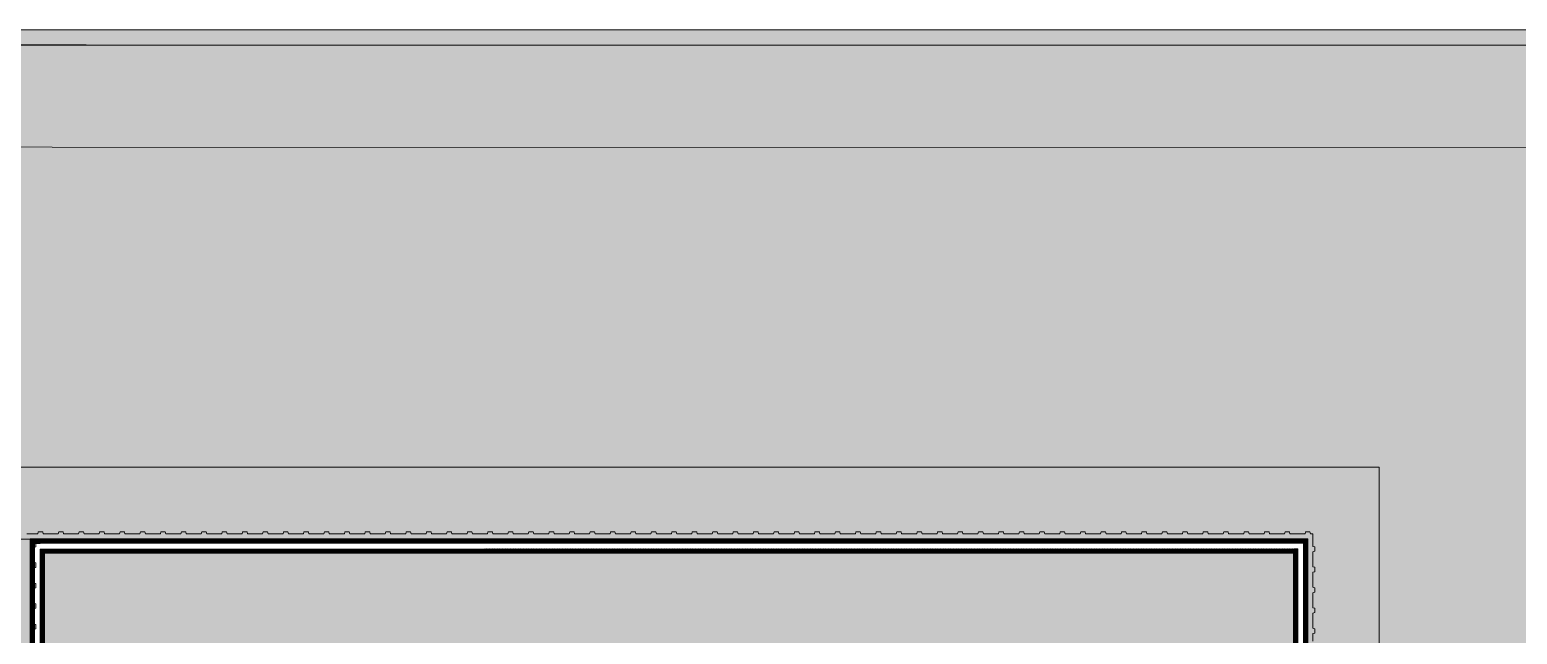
# Model space of a CAD drawing. Header units: millimetres. Extents: x 141848 to 1648660, y -465012 to -151356.
# Drawn here: x 219216 to 248326, y -175261 to -163438 of the extents above; entities that cross this region are included whole.
import ezdxf

# ---------------------------------------------------------------- set-up
doc = ezdxf.new("R2010")
doc.units = ezdxf.units.MM
doc.header["$MEASUREMENT"] = 0
doc.linetypes.add('Wipeout_Contour', pattern=[1000, 0, -1000])
for name, color, linetype in [('Divers - Dessin général', 7, 'Continuous'), ('Sols_ Dalles', 7, 'Continuous'), ('TopoAlt', 7, 'Continuous')]:
    doc.layers.add(name, color=color, linetype=linetype)
pattern_1 = [(45, (0, 175), (-55.684659, 55.684659), [0, -52.5, 0, -78.75]), (110, (175, 175), (74.000794, 26.934086), [0, -38.5, 0, -66.5])]
pattern_2 = [(45, (0, 0), (-7.0710678, 7.0710678), [])]

# ---------------------------------------------------------------- blocks, each defined once
blk = doc.blocks.new('Dalle_17_2', base_point=(162881, -188411))
at = {"layer": 'Sols_ Dalles', "linetype": 'Continuous', "lineweight": 0, "true_color": 0x3f3f3f}
blk.add_hatch(color=250, dxfattribs=at).paths.add_polyline_path([(162881, -188411), (191996, -188411), (219226, -188411), (219226, -173400), (162881, -173400)])
at = {"layer": 'Sols_ Dalles', "color": 250, "linetype": 'Continuous', "lineweight": 5, "true_color": 0x1f1f1f, "flags": 128}
blk.add_lwpolyline([(162881, -188411), (191996, -188411), (219226, -188411), (219226, -173400), (162881, -173400)], close=True, dxfattribs=at)
blk = doc.blocks.new('Dalle_22_2', base_point=(219226, -173396))
at = {"layer": 'Sols_ Dalles', "linetype": 'Continuous', "lineweight": 0, "true_color": 0x3f3f3f}
blk.add_hatch(color=250, dxfattribs=at).paths.add_polyline_path([(219226, -173396), (219226, -253396), (244226, -253396), (244226, -173396)])
at = {"layer": 'Sols_ Dalles', "color": 250, "linetype": 'Continuous', "lineweight": 5, "true_color": 0x1f1f1f, "flags": 128}
blk.add_lwpolyline([(219226, -173396), (219226, -253396), (244226, -253396), (244226, -173396)], close=True, dxfattribs=at)
blk = doc.blocks.new('Mur_93_2', base_point=(244226, -173396))
at = {"color": 254, "linetype": 'Wipeout_Contour', "lineweight": 0, "ltscale": 898545.14095}
blk.add_wipeout([(244211, -173411), (244226, -173396), (244211, -173396)], dxfattribs=at)
at = {"linetype": 'Continuous', "lineweight": 5, "true_color": 0x5f5f5f}
h = blk.add_hatch(dxfattribs=at)
h.set_pattern_fill('Enduit_0002', color=251, style=0, pattern_type=2)
h.set_pattern_definition(pattern_1)
h.paths.add_polyline_path([(244211, -173411), (244226, -173396), (244211, -173396)])
at = {"color": 254, "linetype": 'Wipeout_Contour', "lineweight": 0, "ltscale": 898476.679009}
blk.add_wipeout([(244141, -173481), (244211, -173411), (244141, -173411)], dxfattribs=at)
at = {"linetype": 'Continuous', "lineweight": 5, "true_color": 0x5f5f5f}
h = blk.add_hatch(dxfattribs=at)
h.set_pattern_fill('Briques_terre_cuite__int_94', color=251, style=0, pattern_type=2)
h.set_pattern_definition(pattern_2)
h.paths.add_polyline_path([(244141, -173481), (244211, -173411), (244141, -173411)])
at = {"color": 254, "linetype": 'Wipeout_Contour', "lineweight": 0, "ltscale": 898385.124704}
blk.add_wipeout([(244031, -173591), (244141, -173481), (244031, -173481)], dxfattribs=at)
at = {"color": 254, "linetype": 'Wipeout_Contour', "lineweight": 0, "ltscale": 1295381.80970623}
blk.add_wipeout([(244211, -248150), (244226, -248150), (244226, -173411), (244211, -173411)], dxfattribs=at)
at = {"color": 254, "linetype": 'Wipeout_Contour', "lineweight": 0, "ltscale": 898357.892746}
blk.add_wipeout([(243946, -173676), (243961, -173661), (243946, -173661)], dxfattribs=at)
at = {"linetype": 'Continuous', "lineweight": 5, "true_color": 0x5f5f5f}
h = blk.add_hatch(dxfattribs=at)
h.set_pattern_fill('Enduit_0002', color=251, style=0, pattern_type=2)
h.set_pattern_definition(pattern_1)
h.paths.add_polyline_path([(244211, -248150), (244226, -248150), (244226, -173411), (244211, -173411)])
h = blk.add_hatch(dxfattribs=at)
h.set_pattern_fill('Enduit_0002', color=251, style=0, pattern_type=2)
h.set_pattern_definition(pattern_1)
h.paths.add_polyline_path([(243946, -173676), (243961, -173661), (243946, -173661)])
at = {"color": 254, "linetype": 'Wipeout_Contour', "lineweight": 0, "ltscale": 898565.765969}
blk.add_wipeout([(244211, -173411), (244226, -173411), (244226, -173396)], dxfattribs=at)
at = {"color": 254, "linetype": 'Wipeout_Contour', "lineweight": 0, "ltscale": 898349.486126}
blk.add_wipeout([(243961, -173661), (244031, -173591), (243961, -173591)], dxfattribs=at)
at = {"linetype": 'Continuous', "lineweight": 5, "true_color": 0x5f5f5f}
h = blk.add_hatch(dxfattribs=at)
h.set_pattern_fill('Enduit_0002', color=251, style=0, pattern_type=2)
h.set_pattern_definition(pattern_1)
h.paths.add_polyline_path([(244211, -173411), (244226, -173411), (244226, -173396)])
h = blk.add_hatch(dxfattribs=at)
h.set_pattern_fill('Briques_terre_cuite__int_94', color=251, style=0, pattern_type=2)
h.set_pattern_definition(pattern_2)
h.paths.add_polyline_path([(243961, -173661), (244031, -173591), (243961, -173591)])
at = {"color": 254, "linetype": 'Wipeout_Contour', "lineweight": 0, "ltscale": 1295333.972776726}
blk.add_wipeout([(244141, -248150), (244211, -248150), (244211, -173481), (244141, -173481)], dxfattribs=at)
at = {"linetype": 'Continuous', "lineweight": 5, "true_color": 0x5f5f5f}
h = blk.add_hatch(dxfattribs=at)
h.set_pattern_fill('Briques_terre_cuite__int_94', color=251, style=0, pattern_type=2)
h.set_pattern_definition(pattern_2)
h.paths.add_polyline_path([(244141, -248150), (244211, -248150), (244211, -173481), (244141, -173481)])
at = {"color": 254, "linetype": 'Wipeout_Contour', "lineweight": 0, "ltscale": 898574.002346}
blk.add_wipeout([(244141, -173481), (244211, -173481), (244211, -173411)], dxfattribs=at)
at = {"linetype": 'Continuous', "lineweight": 5, "true_color": 0x5f5f5f}
h = blk.add_hatch(dxfattribs=at)
h.set_pattern_fill('Briques_terre_cuite__int_94', color=251, style=0, pattern_type=2)
h.set_pattern_definition(pattern_2)
h.paths.add_polyline_path([(244141, -173481), (244211, -173481), (244211, -173411)])
at = {"color": 254, "linetype": 'Wipeout_Contour', "lineweight": 0, "ltscale": 1295188.510857769}
blk.add_wipeout([(244031, -173591), (244031, -248150), (244141, -248150), (244141, -173591)], dxfattribs=at)
at = {"color": 254, "linetype": 'Wipeout_Contour', "lineweight": 0, "ltscale": 898538.250823}
blk.add_wipeout([(244031, -173591), (244141, -173591), (244141, -173481)], dxfattribs=at)
at = {"color": 7, "linetype": 'Continuous', "lineweight": 5}
for p, q in [((244211, -173411), (244141, -173411)), ((244211, -173481), (244211, -173411)), ((244211, -248150), (244211, -173481))]:
    blk.add_line(p, q, dxfattribs=at)
at = {"color": 7, "linetype": 'Continuous', "lineweight": 5, "flags": 128}
for points in [[(244226, -173396), (244211, -173396)], [(244226, -248150), (244226, -173396)]]:
    blk.add_lwpolyline(points, dxfattribs=at)
at = {"color": 254, "linetype": 'Wipeout_Contour', "lineweight": 0, "ltscale": 1294679.805921068}
blk.add_wipeout([(243946, -173676), (243946, -248006), (243961, -248006), (243961, -173676)], dxfattribs=at)
at = {"linetype": 'Continuous', "lineweight": 5, "true_color": 0x5f5f5f}
h = blk.add_hatch(dxfattribs=at)
h.set_pattern_fill('Enduit_0002', color=251, style=0, pattern_type=2)
h.set_pattern_definition(pattern_1)
h.paths.add_polyline_path([(243946, -173676), (243946, -248006), (243961, -248006), (243961, -173676)])
at = {"color": 254, "linetype": 'Wipeout_Contour', "lineweight": 0, "ltscale": 898378.575228}
blk.add_wipeout([(243946, -173676), (243961, -173676), (243961, -173661)], dxfattribs=at)
at = {"linetype": 'Continuous', "lineweight": 5, "true_color": 0x5f5f5f}
h = blk.add_hatch(dxfattribs=at)
h.set_pattern_fill('Enduit_0002', color=251, style=0, pattern_type=2)
h.set_pattern_definition(pattern_1)
h.paths.add_polyline_path([(243946, -173676), (243961, -173676), (243961, -173661)])
at = {"color": 254, "linetype": 'Wipeout_Contour', "lineweight": 0, "ltscale": 1294996.805064932}
blk.add_wipeout([(243961, -248150), (244031, -248150), (244031, -173661), (243961, -173661)], dxfattribs=at)
at = {"linetype": 'Continuous', "lineweight": 5, "true_color": 0x5f5f5f}
h = blk.add_hatch(dxfattribs=at)
h.set_pattern_fill('Briques_terre_cuite__int_94', color=251, style=0, pattern_type=2)
h.set_pattern_definition(pattern_2)
h.paths.add_polyline_path([(243961, -248150), (244031, -248150), (244031, -173661), (243961, -173661)])
at = {"color": 254, "linetype": 'Wipeout_Contour', "lineweight": 0, "ltscale": 898446.859335}
blk.add_wipeout([(243961, -173661), (244031, -173661), (244031, -173591)], dxfattribs=at)
at = {"linetype": 'Continuous', "lineweight": 5, "true_color": 0x5f5f5f}
h = blk.add_hatch(dxfattribs=at)
h.set_pattern_fill('Briques_terre_cuite__int_94', color=251, style=0, pattern_type=2)
h.set_pattern_definition(pattern_2)
h.paths.add_polyline_path([(243961, -173661), (244031, -173661), (244031, -173591)])
at = {"color": 7, "linetype": 'Continuous', "lineweight": 5}
for p, q in [((244141, -173481), (244031, -173481)), ((244141, -173591), (244141, -173481)), ((243961, -173661), (243946, -173661)), ((244031, -173591), (243961, -173591)), ((243961, -173661), (243961, -248006)), ((244031, -173661), (244031, -173591)), ((244031, -248150), (244031, -173661)), ((244141, -248150), (244141, -173591))]:
    blk.add_line(p, q, dxfattribs=at)
at = {"color": 7, "linetype": 'Continuous', "lineweight": 5, "flags": 128}
blk.add_lwpolyline([(243946, -173676), (243946, -248006)], dxfattribs=at)
blk = doc.blocks.new('Mur_95_2', base_point=(219226, -253396))
at = {"color": 254, "linetype": 'Wipeout_Contour', "lineweight": 0, "ltscale": 838570.826694}
blk.add_wipeout([(219241, -173400), (219226, -173400), (219241, -173415)], dxfattribs=at)
at = {"linetype": 'Continuous', "lineweight": 5, "true_color": 0x5f5f5f}
h = blk.add_hatch(dxfattribs=at)
h.set_pattern_fill('Enduit_0002', color=251, style=0, pattern_type=2)
h.set_pattern_definition(pattern_1)
h.paths.add_polyline_path([(219241, -173400), (219226, -173400), (219241, -173415)])
at = {"color": 254, "linetype": 'Wipeout_Contour', "lineweight": 0, "ltscale": 838754.417281}
blk.add_wipeout([(219311, -173415), (219241, -173415), (219311, -173485)], dxfattribs=at)
at = {"linetype": 'Continuous', "lineweight": 5, "true_color": 0x5f5f5f}
h = blk.add_hatch(dxfattribs=at)
h.set_pattern_fill('Briques_terre_cuite__int_94', color=251, style=0, pattern_type=2)
h.set_pattern_definition(pattern_2)
h.paths.add_polyline_path([(219311, -173415), (219241, -173415), (219311, -173485)])
at = {"color": 254, "linetype": 'Wipeout_Contour', "lineweight": 0, "ltscale": 839136.930355}
blk.add_wipeout([(219421, -173485), (219311, -173485), (219421, -173595)], dxfattribs=at)
at = {"linetype": 'Continuous', "lineweight": 5, "true_color": 0x5f5f5f}
h = blk.add_hatch(dxfattribs=at)
h.set_pattern_fill('Enduit_0002', color=251, style=0, pattern_type=2)
h.set_pattern_definition(pattern_1)
h.paths.add_polyline_path([(219226, -173400), (219226, -173400), (219226, -173400)])
at = {"color": 254, "linetype": 'Wipeout_Contour', "lineweight": 0, "ltscale": 839687.46408}
blk.add_wipeout([(219506, -173665), (219491, -173665), (219506, -173680)], dxfattribs=at)
at = {"linetype": 'Continuous', "lineweight": 5, "true_color": 0x5f5f5f}
h = blk.add_hatch(dxfattribs=at)
h.set_pattern_fill('Enduit_0002', color=251, style=0, pattern_type=2)
h.set_pattern_definition(pattern_1)
h.paths.add_polyline_path([(219506, -173665), (219491, -173665), (219506, -173680)])
at = {"color": 254, "linetype": 'Wipeout_Contour', "lineweight": 0, "ltscale": 1397616.800768297}
blk.add_wipeout([(219241, -173415), (219241, -173415), (219226, -173400), (219226, -173400), (219226, -173415)], dxfattribs=at)
at = {"linetype": 'Continuous', "lineweight": 5, "true_color": 0x5f5f5f}
h = blk.add_hatch(dxfattribs=at)
h.set_pattern_fill('Enduit_0002', color=251, style=0, pattern_type=2)
h.set_pattern_definition(pattern_1)
h.paths.add_polyline_path([(219241, -173415), (219241, -173415), (219226, -173400), (219226, -173400), (219226, -173415)])
at = {"color": 254, "linetype": 'Wipeout_Contour', "lineweight": 0, "ltscale": 839512.883886}
blk.add_wipeout([(219491, -173595), (219421, -173595), (219491, -173665)], dxfattribs=at)
at = {"linetype": 'Continuous', "lineweight": 5, "true_color": 0x5f5f5f}
h = blk.add_hatch(dxfattribs=at)
h.set_pattern_fill('Briques_terre_cuite__int_94', color=251, style=0, pattern_type=2)
h.set_pattern_definition(pattern_2)
h.paths.add_polyline_path([(219491, -173595), (219421, -173595), (219491, -173665)])
at = {"color": 254, "linetype": 'Wipeout_Contour', "lineweight": 0, "ltscale": 1229175.279748414}
blk.add_wipeout([(219241, -253381), (219241, -173415), (219226, -173415), (219226, -253381)], dxfattribs=at)
at = {"linetype": 'Continuous', "lineweight": 5, "true_color": 0x5f5f5f}
h = blk.add_hatch(dxfattribs=at)
h.set_pattern_fill('Enduit_0002', color=251, style=0, pattern_type=2)
h.set_pattern_definition(pattern_1)
h.paths.add_polyline_path([(219241, -253381), (219241, -173415), (219226, -173415), (219226, -253381)])
at = {"color": 254, "linetype": 'Wipeout_Contour', "lineweight": 0, "ltscale": 1397910.753893975}
blk.add_wipeout([(219311, -173485), (219311, -173485), (219241, -173415), (219241, -173415), (219241, -173485)], dxfattribs=at)
at = {"linetype": 'Continuous', "lineweight": 5, "true_color": 0x5f5f5f}
h = blk.add_hatch(dxfattribs=at)
h.set_pattern_fill('Briques_terre_cuite__int_94', color=251, style=0, pattern_type=2)
h.set_pattern_definition(pattern_2)
h.paths.add_polyline_path([(219311, -173485), (219311, -173485), (219241, -173415), (219241, -173415), (219241, -173485)])
at = {"color": 254, "linetype": 'Wipeout_Contour', "lineweight": 0, "ltscale": 1229278.542557207}
blk.add_wipeout([(219311, -253311), (219311, -173485), (219241, -173485), (219241, -253311)], dxfattribs=at)
at = {"linetype": 'Continuous', "lineweight": 5, "true_color": 0x5f5f5f}
h = blk.add_hatch(dxfattribs=at)
h.set_pattern_fill('Briques_terre_cuite__int_94', color=251, style=0, pattern_type=2)
h.set_pattern_definition(pattern_2)
h.paths.add_polyline_path([(219311, -253311), (219311, -173485), (219241, -173485), (219241, -253311)])
at = {"color": 254, "linetype": 'Wipeout_Contour', "lineweight": 0, "ltscale": 1398539.496014494}
blk.add_wipeout([(219421, -173595), (219421, -173595), (219311, -173485), (219311, -173485), (219311, -173595)], dxfattribs=at)
at = {"color": 7, "linetype": 'Continuous', "lineweight": 5}
for p in [(219311, -173415), (219241, -173415)]:
    blk.add_line(p, (219241, -173415), dxfattribs=at)
at = {"color": 7, "linetype": 'Continuous', "lineweight": 5, "flags": 128}
blk.add_lwpolyline([(219226, -173400), (219241, -173400)], dxfattribs=at)
at = {"color": 254, "linetype": 'Wipeout_Contour', "lineweight": 0, "ltscale": 1229507.699813745}
blk.add_wipeout([(219421, -253201), (219421, -173595), (219311, -173595), (219311, -253201)], dxfattribs=at)
at = {"linetype": 'Continuous', "lineweight": 5, "true_color": 0x5f5f5f}
h = blk.add_hatch(dxfattribs=at)
h.set_pattern_fill('Enduit_0002', color=251, style=0, pattern_type=2)
h.set_pattern_definition(pattern_1)
h.paths.add_polyline_path([(219491, -173665), (219491, -173680), (219506, -173680), (219491, -173665)])
at = {"color": 7, "linetype": 'Continuous', "lineweight": 5}
for p, q in [((219241, -173415), (219241, -173485)), ((219241, -173485), (219241, -253311))]:
    blk.add_line(p, q, dxfattribs=at)
at = {"color": 7, "linetype": 'Continuous', "lineweight": 5, "flags": 128}
blk.add_lwpolyline([(219226, -173400), (219226, -253396)], dxfattribs=at)
at = {"color": 254, "linetype": 'Wipeout_Contour', "lineweight": 0, "ltscale": 1229866.04819623}
blk.add_wipeout([(219506, -253116), (219506, -173680), (219491, -173680), (219491, -253116)], dxfattribs=at)
at = {"linetype": 'Continuous', "lineweight": 5, "true_color": 0x5f5f5f}
h = blk.add_hatch(dxfattribs=at)
h.set_pattern_fill('Enduit_0002', color=251, style=0, pattern_type=2)
h.set_pattern_definition(pattern_1)
h.paths.add_polyline_path([(219506, -253116), (219506, -173680), (219491, -173680), (219491, -253116)])
at = {"color": 254, "linetype": 'Wipeout_Contour', "lineweight": 0, "ltscale": 1119289.739349154}
blk.add_wipeout([(219491, -173665), (219421, -173595), (219421, -173595), (219421, -173665)], dxfattribs=at)
at = {"linetype": 'Continuous', "lineweight": 5, "true_color": 0x5f5f5f}
h = blk.add_hatch(dxfattribs=at)
h.set_pattern_fill('Briques_terre_cuite__int_94', color=251, style=0, pattern_type=2)
h.set_pattern_definition(pattern_2)
h.paths.add_polyline_path([(219491, -173665), (219421, -173595), (219421, -173595), (219421, -173665)])
at = {"color": 7, "linetype": 'Continuous', "lineweight": 5}
for p in [(219421, -173485), (219311, -173485)]:
    blk.add_line(p, (219311, -173485), dxfattribs=at)
at = {"color": 254, "linetype": 'Wipeout_Contour', "lineweight": 0, "ltscale": 1229747.775588619}
blk.add_wipeout([(219491, -253131), (219491, -173665), (219421, -173665), (219421, -253131)], dxfattribs=at)
at = {"linetype": 'Continuous', "lineweight": 5, "true_color": 0x5f5f5f}
h = blk.add_hatch(dxfattribs=at)
h.set_pattern_fill('Briques_terre_cuite__int_94', color=251, style=0, pattern_type=2)
h.set_pattern_definition(pattern_2)
h.paths.add_polyline_path([(219491, -253131), (219491, -173665), (219421, -173665), (219421, -253131)])
at = {"color": 7, "linetype": 'Continuous', "lineweight": 5}
for p, q in [((219311, -173485), (219311, -173595)), ((219311, -173595), (219311, -253201)), ((219491, -173595), (219421, -173595)), ((219421, -173595), (219421, -173595)), ((219421, -173595), (219421, -173665)), ((219421, -173665), (219421, -253131)), ((219506, -173665), (219491, -173665)), ((219491, -253131), (219491, -173665))]:
    blk.add_line(p, q, dxfattribs=at)
at = {"color": 7, "linetype": 'Continuous', "lineweight": 5, "flags": 128}
blk.add_lwpolyline([(219506, -253116), (219506, -173680)], dxfattribs=at)
blk = doc.blocks.new('Mur_105_2', base_point=(219226, -173400))
at = {"linetype": 'Continuous', "lineweight": 5, "true_color": 0x5f5f5f}
h = blk.add_hatch(dxfattribs=at)
h.set_pattern_fill('Enduit_0002', color=251, style=0, pattern_type=2)
h.set_pattern_definition(pattern_1)
h.paths.add_polyline_path([(219241, -173415), (219241, -173415), (219241, -173415)])
h = blk.add_hatch(dxfattribs=at)
h.set_pattern_fill('Briques_terre_cuite__int_94', color=251, style=0, pattern_type=2)
h.set_pattern_definition(pattern_2)
h.paths.add_polyline_path([(219311, -173485), (219311, -173485), (219311, -173485)])
at = {"color": 254, "linetype": 'Wipeout_Contour', "lineweight": 0, "ltscale": 1457599.883621201}
blk.add_wipeout([(219241, -173415), (244211, -173411), (244211, -173411), (244211, -173396), (219241, -173400)], dxfattribs=at)
at = {"linetype": 'Continuous', "lineweight": 5, "true_color": 0x5f5f5f}
h = blk.add_hatch(dxfattribs=at)
h.set_pattern_fill('Enduit_0002', color=251, style=0, pattern_type=2)
h.set_pattern_definition(pattern_1)
h.paths.add_polyline_path([(219241, -173415), (244211, -173411), (244211, -173411), (244211, -173396), (219241, -173400)])
at = {"color": 254, "linetype": 'Wipeout_Contour', "lineweight": 0, "ltscale": 1457681.074128593}
blk.add_wipeout([(219311, -173485), (244141, -173481), (244141, -173481), (244141, -173411), (219311, -173415)], dxfattribs=at)
at = {"linetype": 'Continuous', "lineweight": 5, "true_color": 0x5f5f5f}
h = blk.add_hatch(dxfattribs=at)
h.set_pattern_fill('Briques_terre_cuite__int_94', color=251, style=0, pattern_type=2)
h.set_pattern_definition(pattern_2)
h.paths.add_polyline_path([(219311, -173485), (244141, -173481), (244141, -173481), (244141, -173411), (219311, -173415)])
at = {"color": 7, "linetype": 'Continuous', "lineweight": 5}
blk.add_line((219241, -173415), (219241, -173415), dxfattribs=at)
at = {"color": 254, "linetype": 'Wipeout_Contour', "lineweight": 0, "ltscale": 1457864.349381205}
blk.add_wipeout([(219421, -173595), (244031, -173591), (244031, -173591), (244031, -173481), (219421, -173485)], dxfattribs=at)
at = {"color": 7, "linetype": 'Continuous', "lineweight": 5}
for p, q in [((219311, -173415), (219241, -173415)), ((244141, -173411), (219311, -173415)), ((219311, -173485), (219311, -173485)), ((244211, -173411), (244141, -173411))]:
    blk.add_line(p, q, dxfattribs=at)
at = {"color": 7, "linetype": 'Continuous', "lineweight": 5, "flags": 128}
blk.add_lwpolyline([(244211, -173396), (219241, -173400)], dxfattribs=at)
at = {"color": 254, "linetype": 'Wipeout_Contour', "lineweight": 0, "ltscale": 1158703.023242379}
blk.add_wipeout([(219506, -173680), (243946, -173676), (243946, -173661), (219506, -173665)], dxfattribs=at)
at = {"linetype": 'Continuous', "lineweight": 5, "true_color": 0x5f5f5f}
h = blk.add_hatch(dxfattribs=at)
h.set_pattern_fill('Enduit_0002', color=251, style=0, pattern_type=2)
h.set_pattern_definition(pattern_1)
h.paths.add_polyline_path([(219506, -173680), (243946, -173676), (243946, -173661), (219506, -173665)])
at = {"color": 254, "linetype": 'Wipeout_Contour', "lineweight": 0, "ltscale": 1158601.922620001}
blk.add_wipeout([(219491, -173665), (243961, -173661), (243961, -173591), (219491, -173595)], dxfattribs=at)
at = {"linetype": 'Continuous', "lineweight": 5, "true_color": 0x5f5f5f}
h = blk.add_hatch(dxfattribs=at)
h.set_pattern_fill('Briques_terre_cuite__int_94', color=251, style=0, pattern_type=2)
h.set_pattern_definition(pattern_2)
h.paths.add_polyline_path([(219491, -173665), (243961, -173661), (243961, -173591), (219491, -173595)])
at = {"color": 7, "linetype": 'Continuous', "lineweight": 5}
for p, q in [((219421, -173485), (219311, -173485)), ((244031, -173481), (219421, -173485)), ((244141, -173481), (244031, -173481)), ((219421, -173595), (219421, -173595)), ((219491, -173595), (219421, -173595)), ((243961, -173591), (219491, -173595)), ((219506, -173665), (219491, -173665)), ((219506, -173665), (243946, -173661)), ((243961, -173661), (243946, -173661)), ((244031, -173591), (243961, -173591))]:
    blk.add_line(p, q, dxfattribs=at)
at = {"color": 7, "linetype": 'Continuous', "lineweight": 5, "flags": 128}
blk.add_lwpolyline([(219506, -173680), (243946, -173676)], dxfattribs=at)
blk = doc.blocks.new('Tôle profilée 25_9')
at = {"color": 7, "linetype": 'Continuous', "lineweight": 5}
blk.add_line((0, 56464.861), (0, 56400), dxfattribs=at)
blk = doc.blocks.new('Tôle profilée 25_10')
at = {"color": 7, "linetype": 'Continuous', "lineweight": 5}
for p, q in [((0, 80100.001), (0, 80000)), ((0, 79852.775), (-38, 79843.25)), ((-38, 79843.25), (-38, 79756.75)), ((0, 80000), (0, 79852.775)), ((-38, 79756.75), (0, 79747.225)), ((0, 79747.225), (0, 79600)), ((0, 79600), (0, 79452.775)), ((0, 79452.775), (-38, 79443.25)), ((-38, 79443.25), (-38, 79356.75)), ((-38, 79356.75), (0, 79347.225)), ((0, 79347.225), (0, 79200)), ((0, 79200), (0, 79052.775)), ((0, 79052.775), (-38, 79043.25)), ((-38, 79043.25), (-38, 78956.75)), ((-38, 78956.75), (0, 78947.225)), ((0, 78947.225), (0, 78800)), ((0, 78652.775), (-38, 78643.25)), ((-38, 78643.25), (-38, 78556.75)), ((0, 78800), (0, 78652.775)), ((-38, 78556.75), (0, 78547.225)), ((0, 78547.225), (0, 78400)), ((0, 78400), (0, 78252.775)), ((0, 78252.775), (-38, 78243.25)), ((-38, 78243.25), (-38, 78156.75)), ((-38, 78156.75), (0, 78147.225)), ((0, 78147.225), (0, 78000))]:
    blk.add_line(p, q, dxfattribs=at)
blk = doc.blocks.new('Tôle profilée 25_16')
at = {"color": 7, "linetype": 'Continuous', "lineweight": 5}
for p, q in [((0, 25052.775), (-38, 25043.25)), ((-38, 25043.25), (-38, 24956.75)), ((0, 25100.492), (0, 25052.775)), ((-38, 24956.75), (0, 24947.225)), ((0, 24947.225), (0, 24800)), ((0, 24800), (0, 24652.775)), ((0, 24652.775), (-38, 24643.25)), ((-38, 24643.25), (-38, 24556.75)), ((-38, 24556.75), (0, 24547.225)), ((0, 24547.225), (0, 24400)), ((0, 24252.775), (-38, 24243.25)), ((-38, 24243.25), (-38, 24156.75)), ((0, 24400), (0, 24252.775)), ((-38, 24156.75), (0, 24147.225)), ((0, 24147.225), (0, 24000)), ((0, 24000), (0, 23852.775)), ((0, 23852.775), (-38, 23843.25)), ((-38, 23843.25), (-38, 23756.75)), ((-38, 23756.75), (0, 23747.225)), ((0, 23747.225), (0, 23600)), ((0, 23600), (0, 23452.775)), ((0, 23452.775), (-38, 23443.25)), ((-38, 23443.25), (-38, 23356.75)), ((-38, 23356.75), (0, 23347.225)), ((0, 23347.225), (0, 23200)), ((0, 23052.775), (-38, 23043.25)), ((-38, 23043.25), (-38, 22956.75)), ((0, 23200), (0, 23052.775)), ((-38, 22956.75), (0, 22947.225)), ((0, 22947.225), (0, 22800)), ((0, 22800), (0, 22652.775)), ((0, 22652.775), (-38, 22643.25)), ((-38, 22643.25), (-38, 22556.75)), ((-38, 22556.75), (0, 22547.225)), ((0, 22547.225), (0, 22400)), ((0, 22252.775), (-38, 22243.25)), ((-38, 22243.25), (-38, 22156.75)), ((-38, 22156.75), (0, 22147.225)), ((0, 22400), (0, 22252.775)), ((0, 22147.225), (0, 22000)), ((0, 21852.775), (-38, 21843.25)), ((-38, 21843.25), (-38, 21756.75)), ((0, 22000), (0, 21852.775)), ((-38, 21756.75), (0, 21747.225)), ((0, 21747.225), (0, 21600)), ((0, 21600), (0, 21452.775)), ((0, 21452.775), (-38, 21443.25)), ((-38, 21443.25), (-38, 21356.75)), ((-38, 21356.75), (0, 21347.225)), ((0, 21347.225), (0, 21200)), ((0, 21052.775), (-38, 21043.25)), ((-38, 21043.25), (-38, 20956.75)), ((0, 21200), (0, 21052.775)), ((-38, 20956.75), (0, 20947.225)), ((0, 20947.225), (0, 20800)), ((0, 20800), (0, 20652.775)), ((0, 20652.775), (-38, 20643.25)), ((-38, 20643.25), (-38, 20556.75)), ((-38, 20556.75), (0, 20547.225)), ((0, 20547.225), (0, 20400)), ((0, 20400), (0, 20252.775)), ((0, 20252.775), (-38, 20243.25)), ((-38, 20243.25), (-38, 20156.75)), ((-38, 20156.75), (0, 20147.225)), ((0, 20147.225), (0, 20000)), ((0, 19852.775), (-38, 19843.25)), ((-38, 19843.25), (-38, 19756.75)), ((0, 20000), (0, 19852.775)), ((-38, 19756.75), (0, 19747.225)), ((0, 19747.225), (0, 19600)), ((0, 19600), (0, 19452.775)), ((0, 19452.775), (-38, 19443.25)), ((-38, 19443.25), (-38, 19356.75)), ((-38, 19356.75), (0, 19347.225)), ((0, 19347.225), (0, 19200)), ((0, 19052.775), (-38, 19043.25)), ((-38, 19043.25), (-38, 18956.75)), ((-38, 18956.75), (0, 18947.225)), ((0, 19200), (0, 19052.775)), ((0, 18947.225), (0, 18800)), ((0, 18652.775), (-38, 18643.25)), ((-38, 18643.25), (-38, 18556.75)), ((0, 18800), (0, 18652.775)), ((-38, 18556.75), (0, 18547.225)), ((0, 18547.225), (0, 18400)), ((0, 18400), (0, 18252.775)), ((0, 18252.775), (-38, 18243.25)), ((-38, 18243.25), (-38, 18156.75)), ((-38, 18156.75), (0, 18147.225)), ((0, 18147.225), (0, 18000)), ((0, 17852.775), (-38, 17843.25)), ((-38, 17843.25), (-38, 17756.75)), ((0, 18000), (0, 17852.775)), ((-38, 17756.75), (0, 17747.225)), ((0, 17747.225), (0, 17600)), ((0, 17600), (0, 17452.775)), ((0, 17452.775), (-38, 17443.25)), ((-38, 17443.25), (-38, 17356.75)), ((-38, 17356.75), (0, 17347.225)), ((0, 17347.225), (0, 17200)), ((0, 17200), (0, 17052.775)), ((0, 17052.775), (-38, 17043.25)), ((-38, 17043.25), (-38, 16956.75)), ((-38, 16956.75), (0, 16947.225)), ((0, 16947.225), (0, 16800)), ((0, 16652.775), (-38, 16643.25)), ((-38, 16643.25), (-38, 16556.75)), ((0, 16800), (0, 16652.775)), ((-38, 16556.75), (0, 16547.225)), ((0, 16547.225), (0, 16400)), ((0, 16400), (0, 16252.775)), ((0, 16252.775), (-38, 16243.25)), ((-38, 16243.25), (-38, 16156.75)), ((-38, 16156.75), (0, 16147.225)), ((0, 16147.225), (0, 16000)), ((0, 15852.775), (-38, 15843.25)), ((-38, 15843.25), (-38, 15756.75)), ((-38, 15756.75), (0, 15747.225)), ((0, 16000), (0, 15852.775)), ((0, 15747.225), (0, 15600)), ((0, 15452.775), (-38, 15443.25)), ((-38, 15443.25), (-38, 15356.75)), ((0, 15600), (0, 15452.775)), ((-38, 15356.75), (0, 15347.225)), ((0, 15347.225), (0, 15200)), ((0, 15200), (0, 15052.775)), ((0, 15052.775), (-38, 15043.25)), ((-38, 15043.25), (-38, 14956.75)), ((-38, 14956.75), (0, 14947.225)), ((0, 14947.225), (0, 14800)), ((0, 14652.775), (-38, 14643.25)), ((-38, 14643.25), (-38, 14556.75)), ((-38, 14556.75), (0, 14547.225)), ((0, 14800), (0, 14652.775)), ((0, 14547.225), (0, 14400)), ((0, 14400), (0, 14252.775)), ((0, 14252.775), (-38, 14243.25)), ((-38, 14243.25), (-38, 14156.75)), ((-38, 14156.75), (0, 14147.225)), ((0, 14147.225), (0, 14000)), ((0, 14000), (0, 13852.775)), ((0, 13852.775), (-38, 13843.25)), ((-38, 13843.25), (-38, 13756.75)), ((-38, 13756.75), (0, 13747.225)), ((0, 13747.225), (0, 13600)), ((0, 13452.775), (-38, 13443.25)), ((-38, 13443.25), (-38, 13356.75)), ((0, 13600), (0, 13452.775)), ((-38, 13356.75), (0, 13347.225)), ((0, 13347.225), (0, 13200)), ((0, 13200), (0, 13052.775)), ((0, 13052.775), (-38, 13043.25)), ((-38, 13043.25), (-38, 12956.75)), ((-38, 12956.75), (0, 12947.225)), ((0, 12947.225), (0, 12800)), ((0, 12652.775), (-38, 12643.25)), ((-38, 12643.25), (-38, 12556.75)), ((-38, 12556.75), (0, 12547.225)), ((0, 12800), (0, 12652.775)), ((0, 12547.225), (0, 12400)), ((0, 12252.775), (-38, 12243.25)), ((-38, 12243.25), (-38, 12156.75)), ((0, 12400), (0, 12252.775)), ((-38, 12156.75), (0, 12147.225)), ((0, 12147.225), (0, 12000)), ((0, 12000), (0, 11852.775)), ((0, 11852.775), (-38, 11843.25)), ((-38, 11843.25), (-38, 11756.75)), ((-38, 11756.75), (0, 11747.225)), ((0, 11747.225), (0, 11600)), ((0, 11452.775), (-38, 11443.25)), ((-38, 11443.25), (-38, 11356.75)), ((-38, 11356.75), (0, 11347.225)), ((0, 11600), (0, 11452.775)), ((0, 11347.225), (0, 11200)), ((0, 11200), (0, 11052.775)), ((0, 11052.775), (-38, 11043.25)), ((-38, 11043.25), (-38, 10956.75)), ((-38, 10956.75), (0, 10947.225)), ((0, 10947.225), (0, 10800)), ((0, 10800), (0, 10652.775)), ((0, 10652.775), (-38, 10643.25)), ((-38, 10643.25), (-38, 10556.75)), ((-38, 10556.75), (0, 10547.225)), ((0, 10547.225), (0, 10400)), ((0, 10252.775), (-38, 10243.25)), ((-38, 10243.25), (-38, 10156.75)), ((0, 10400), (0, 10252.775)), ((-38, 10156.75), (0, 10147.225)), ((0, 10147.225), (0, 10000)), ((0, 10000), (0, 9852.775)), ((0, 9852.775), (-38, 9843.25)), ((-38, 9843.25), (-38, 9756.75)), ((-38, 9756.75), (0, 9747.225)), ((0, 9747.225), (0, 9600)), ((0, 9452.775), (-38, 9443.25)), ((-38, 9443.25), (-38, 9356.75)), ((-38, 9356.75), (0, 9347.225)), ((0, 9600), (0, 9452.775)), ((0, 9347.225), (0, 9200)), ((0, 9052.775), (-38, 9043.25)), ((-38, 9043.25), (-38, 8956.75)), ((0, 9200), (0, 9052.775)), ((-38, 8956.75), (0, 8947.225)), ((0, 8947.225), (0, 8800)), ((0, 8800), (0, 8652.775)), ((0, 8652.775), (-38, 8643.25)), ((-38, 8643.25), (-38, 8556.75)), ((-38, 8556.75), (0, 8547.225)), ((0, 8547.225), (0, 8400)), ((0, 8252.775), (-38, 8243.25)), ((-38, 8243.25), (-38, 8156.75)), ((-38, 8156.75), (0, 8147.225)), ((0, 8400), (0, 8252.775)), ((0, 8147.225), (0, 8000)), ((0, 8000), (0, 7852.775)), ((0, 7852.775), (-38, 7843.25)), ((-38, 7843.25), (-38, 7756.75)), ((-38, 7756.75), (0, 7747.225)), ((0, 7747.225), (0, 7600)), ((0, 7600), (0, 7452.775)), ((0, 7452.775), (-38, 7443.25)), ((-38, 7443.25), (-38, 7356.75)), ((-38, 7356.75), (0, 7347.225)), ((0, 7347.225), (0, 7200)), ((0, 7052.775), (-38, 7043.25)), ((-38, 7043.25), (-38, 6956.75)), ((0, 7200), (0, 7052.775)), ((-38, 6956.75), (0, 6947.225)), ((0, 6947.225), (0, 6800)), ((0, 6800), (0, 6652.775)), ((0, 6652.775), (-38, 6643.25)), ((-38, 6643.25), (-38, 6556.75)), ((-38, 6556.75), (0, 6547.225)), ((0, 6547.225), (0, 6400)), ((0, 6252.775), (-38, 6243.25)), ((-38, 6243.25), (-38, 6156.75)), ((-38, 6156.75), (0, 6147.225)), ((0, 6400), (0, 6252.775)), ((0, 6147.225), (0, 6000)), ((0, 5852.775), (-38, 5843.25)), ((-38, 5843.25), (-38, 5756.75)), ((0, 6000), (0, 5852.775)), ((-38, 5756.75), (0, 5747.225)), ((0, 5747.225), (0, 5600)), ((0, 5600), (0, 5452.775)), ((0, 5452.775), (-38, 5443.25)), ((-38, 5443.25), (-38, 5356.75)), ((-38, 5356.75), (0, 5347.225)), ((0, 5347.225), (0, 5200)), ((0, 5052.775), (-38, 5043.25)), ((-38, 5043.25), (-38, 4956.75)), ((-38, 4956.75), (0, 4947.225)), ((0, 5200), (0, 5052.775)), ((0, 4947.225), (0, 4800)), ((0, 4800), (0, 4652.775)), ((0, 4652.775), (-38, 4643.25)), ((-38, 4643.25), (-38, 4556.75)), ((-38, 4556.75), (0, 4547.225)), ((0, 4547.225), (0, 4400)), ((0, 4400), (0, 4252.775)), ((0, 4252.775), (-38, 4243.25)), ((-38, 4243.25), (-38, 4156.75)), ((-38, 4156.75), (0, 4147.225)), ((0, 4147.225), (0, 4000)), ((0, 3852.775), (-38, 3843.25)), ((-38, 3843.25), (-38, 3756.75)), ((0, 4000), (0, 3852.775)), ((-38, 3756.75), (0, 3747.225)), ((0, 3747.225), (0, 3600)), ((0, 3600), (0, 3452.775)), ((0, 3452.775), (-38, 3443.25)), ((-38, 3443.25), (-38, 3356.75)), ((-38, 3356.75), (0, 3347.225)), ((0, 3347.225), (0, 3200)), ((0, 3052.775), (-38, 3043.25)), ((-38, 3043.25), (-38, 2956.75)), ((-38, 2956.75), (0, 2947.225)), ((0, 3200), (0, 3052.775)), ((0, 2947.225), (0, 2800)), ((0, 2652.775), (-38, 2643.25)), ((-38, 2643.25), (-38, 2556.75)), ((0, 2800), (0, 2652.775)), ((-38, 2556.75), (0, 2547.225)), ((0, 2547.225), (0, 2400)), ((0, 2400), (0, 2252.775)), ((0, 2252.775), (-38, 2243.25)), ((-38, 2243.25), (-38, 2156.75)), ((-38, 2156.75), (0, 2147.225)), ((0, 2147.225), (0, 2000)), ((0, 1852.775), (-38, 1843.25)), ((-38, 1843.25), (-38, 1756.75)), ((-38, 1756.75), (0, 1747.225)), ((0, 2000), (0, 1852.775)), ((0, 1747.225), (0, 1600)), ((0, 1600), (0, 1452.775)), ((0, 1452.775), (-38, 1443.25)), ((-38, 1443.25), (-38, 1356.75)), ((-38, 1356.75), (0, 1347.225)), ((0, 1347.225), (0, 1200)), ((0, 1200), (0, 1052.775)), ((0, 1052.775), (-38, 1043.25)), ((-38, 1043.25), (-38, 956.75)), ((-38, 956.75), (0, 947.225)), ((0, 947.225), (0, 800)), ((0, 652.775), (-38, 643.25)), ((-38, 643.25), (-38, 556.75)), ((0, 800), (0, 652.775)), ((-38, 556.75), (0, 547.225)), ((0, 547.225), (0, 400)), ((0, 400), (0, 252.775)), ((0, 252.775), (-38, 243.25)), ((-38, 243.25), (-38, 156.75)), ((-38, 156.75), (0, 147.225)), ((0, 147.225), (0, 0))]:
    blk.add_line(p, q, dxfattribs=at)
blk = doc.blocks.new('Tôle profilée 25_17')
at = {"color": 7, "linetype": 'Continuous', "lineweight": 5}
for p, q in [((0, 15052.775), (-38, 15043.25)), ((-38, 15043.25), (-38, 14956.75)), ((-38, 14956.75), (0, 14947.225)), ((0, 15115.001), (0, 15052.775)), ((0, 14947.225), (0, 14800)), ((0, 14652.775), (-38, 14643.25)), ((-38, 14643.25), (-38, 14556.75)), ((-38, 14556.75), (0, 14547.225)), ((0, 14800), (0, 14652.775)), ((0, 14547.225), (0, 14400)), ((0, 14400), (0, 14252.775)), ((0, 14252.775), (-38, 14243.25)), ((-38, 14243.25), (-38, 14156.75)), ((-38, 14156.75), (0, 14147.225)), ((0, 14147.225), (0, 14000)), ((0, 14000), (0, 13852.775)), ((0, 13852.775), (-38, 13843.25)), ((-38, 13843.25), (-38, 13756.75)), ((-38, 13756.75), (0, 13747.225)), ((0, 13747.225), (0, 13600)), ((0, 13452.775), (-38, 13443.25)), ((-38, 13443.25), (-38, 13356.75)), ((0, 13600), (0, 13452.775)), ((-38, 13356.75), (0, 13347.225)), ((0, 13347.225), (0, 13200)), ((0, 13200), (0, 13052.775)), ((0, 13052.775), (-38, 13043.25)), ((-38, 13043.25), (-38, 12956.75)), ((-38, 12956.75), (0, 12947.225)), ((0, 12947.225), (0, 12800)), ((0, 12652.775), (-38, 12643.25)), ((-38, 12643.25), (-38, 12556.75)), ((-38, 12556.75), (0, 12547.225)), ((0, 12800), (0, 12652.775)), ((0, 12547.225), (0, 12400)), ((0, 12252.775), (-38, 12243.25)), ((-38, 12243.25), (-38, 12156.75)), ((0, 12400), (0, 12252.775)), ((-38, 12156.75), (0, 12147.225)), ((0, 12147.225), (0, 12000)), ((0, 12000), (0, 11852.775)), ((0, 11852.775), (-38, 11843.25)), ((-38, 11843.25), (-38, 11756.75)), ((-38, 11756.75), (0, 11747.225)), ((0, 11747.225), (0, 11600)), ((0, 11452.775), (-38, 11443.25)), ((-38, 11443.25), (-38, 11356.75)), ((-38, 11356.75), (0, 11347.225)), ((0, 11600), (0, 11452.775)), ((0, 11347.225), (0, 11200)), ((0, 11200), (0, 11052.775)), ((0, 11052.775), (-38, 11043.25)), ((-38, 11043.25), (-38, 10956.75)), ((-38, 10956.75), (0, 10947.225)), ((0, 10947.225), (0, 10800)), ((0, 10800), (0, 10652.775)), ((0, 10652.775), (-38, 10643.25)), ((-38, 10643.25), (-38, 10556.75)), ((-38, 10556.75), (0, 10547.225)), ((0, 10547.225), (0, 10400)), ((0, 10252.775), (-38, 10243.25)), ((-38, 10243.25), (-38, 10156.75)), ((0, 10400), (0, 10252.775)), ((-38, 10156.75), (0, 10147.225)), ((0, 10147.225), (0, 10000)), ((0, 10000), (0, 9852.775)), ((0, 9852.775), (-38, 9843.25)), ((-38, 9843.25), (-38, 9756.75)), ((-38, 9756.75), (0, 9747.225)), ((0, 9747.225), (0, 9600)), ((0, 9452.775), (-38, 9443.25)), ((-38, 9443.25), (-38, 9356.75)), ((-38, 9356.75), (0, 9347.225)), ((0, 9600), (0, 9452.775)), ((0, 9347.225), (0, 9200)), ((0, 9052.775), (-38, 9043.25)), ((-38, 9043.25), (-38, 8956.75)), ((0, 9200), (0, 9052.775)), ((-38, 8956.75), (0, 8947.225)), ((0, 8947.225), (0, 8800)), ((0, 8800), (0, 8652.775)), ((0, 8652.775), (-38, 8643.25)), ((-38, 8643.25), (-38, 8556.75)), ((-38, 8556.75), (0, 8547.225)), ((0, 8547.225), (0, 8400)), ((0, 8252.775), (-38, 8243.25)), ((-38, 8243.25), (-38, 8156.75)), ((-38, 8156.75), (0, 8147.225)), ((0, 8400), (0, 8252.775)), ((0, 8147.225), (0, 8000)), ((0, 8000), (0, 7852.775)), ((0, 7852.775), (-38, 7843.25)), ((-38, 7843.25), (-38, 7756.75)), ((-38, 7756.75), (0, 7747.225)), ((0, 7747.225), (0, 7600)), ((0, 7600), (0, 7452.775)), ((0, 7452.775), (-38, 7443.25)), ((-38, 7443.25), (-38, 7356.75)), ((-38, 7356.75), (0, 7347.225)), ((0, 7347.225), (0, 7200)), ((0, 7052.775), (-38, 7043.25)), ((-38, 7043.25), (-38, 6956.75)), ((0, 7200), (0, 7052.775)), ((-38, 6956.75), (0, 6947.225)), ((0, 6947.225), (0, 6800)), ((0, 6800), (0, 6652.775)), ((0, 6652.775), (-38, 6643.25)), ((-38, 6643.25), (-38, 6556.75)), ((-38, 6556.75), (0, 6547.225)), ((0, 6547.225), (0, 6400)), ((0, 6252.775), (-38, 6243.25)), ((-38, 6243.25), (-38, 6156.75)), ((-38, 6156.75), (0, 6147.225)), ((0, 6400), (0, 6252.775)), ((0, 6147.225), (0, 6000)), ((0, 5852.775), (-38, 5843.25)), ((-38, 5843.25), (-38, 5756.75)), ((0, 6000), (0, 5852.775)), ((-38, 5756.75), (0, 5747.225)), ((0, 5747.225), (0, 5600)), ((0, 5600), (0, 5452.775)), ((0, 5452.775), (-38, 5443.25)), ((-38, 5443.25), (-38, 5356.75)), ((-38, 5356.75), (0, 5347.225)), ((0, 5347.225), (0, 5200)), ((0, 5052.775), (-38, 5043.25)), ((-38, 5043.25), (-38, 4956.75)), ((-38, 4956.75), (0, 4947.225)), ((0, 5200), (0, 5052.775)), ((0, 4947.225), (0, 4800)), ((0, 4800), (0, 4652.775)), ((0, 4652.775), (-38, 4643.25)), ((-38, 4643.25), (-38, 4556.75)), ((-38, 4556.75), (0, 4547.225)), ((0, 4547.225), (0, 4400)), ((0, 4400), (0, 4252.775)), ((0, 4252.775), (-38, 4243.25)), ((-38, 4243.25), (-38, 4156.75)), ((-38, 4156.75), (0, 4147.225)), ((0, 4147.225), (0, 4000)), ((0, 3852.775), (-38, 3843.25)), ((-38, 3843.25), (-38, 3756.75)), ((0, 4000), (0, 3852.775)), ((-38, 3756.75), (0, 3747.225)), ((0, 3747.225), (0, 3600)), ((0, 3600), (0, 3452.775)), ((0, 3452.775), (-38, 3443.25)), ((-38, 3443.25), (-38, 3356.75)), ((-38, 3356.75), (0, 3347.225)), ((0, 3347.225), (0, 3200)), ((0, 3052.775), (-38, 3043.25)), ((-38, 3043.25), (-38, 2956.75)), ((-38, 2956.75), (0, 2947.225)), ((0, 3200), (0, 3052.775)), ((0, 2947.225), (0, 2800)), ((0, 2652.775), (-38, 2643.25)), ((-38, 2643.25), (-38, 2556.75)), ((0, 2800), (0, 2652.775)), ((-38, 2556.75), (0, 2547.225)), ((0, 2547.225), (0, 2400)), ((0, 2400), (0, 2252.775)), ((0, 2252.775), (-38, 2243.25)), ((-38, 2243.25), (-38, 2156.75)), ((-38, 2156.75), (0, 2147.225)), ((0, 2147.225), (0, 2000)), ((0, 1852.775), (-38, 1843.25)), ((-38, 1843.25), (-38, 1756.75)), ((-38, 1756.75), (0, 1747.225)), ((0, 2000), (0, 1852.775)), ((0, 1747.225), (0, 1600)), ((0, 1600), (0, 1452.775)), ((0, 1452.775), (-38, 1443.25)), ((-38, 1443.25), (-38, 1356.75)), ((-38, 1356.75), (0, 1347.225)), ((0, 1347.225), (0, 1200)), ((0, 1200), (0, 1052.775)), ((0, 1052.775), (-38, 1043.25)), ((-38, 1043.25), (-38, 956.75)), ((-38, 956.75), (0, 947.225)), ((0, 947.225), (0, 800)), ((0, 652.775), (-38, 643.25)), ((-38, 643.25), (-38, 556.75)), ((0, 800), (0, 652.775)), ((-38, 556.75), (0, 547.225)), ((0, 547.225), (0, 400)), ((0, 400), (0, 252.775)), ((0, 252.775), (-38, 243.25)), ((-38, 243.25), (-38, 156.75)), ((-38, 156.75), (0, 147.225)), ((0, 147.225), (0, 0))]:
    blk.add_line(p, q, dxfattribs=at)

msp = doc.modelspace()

# ---------------------------------------------------------------- hatches: boundary and pattern name
at = {"linetype": 'Continuous', "lineweight": 0, "true_color": 0x6f6f6f}
h = msp.add_hatch(color=8, dxfattribs=at)
h.paths.add_polyline_path([(141848.442, -275935.042), (141848.442, -295062.571), (269220.821, -293826.868), (269220.821, -270902.734), (268763.049, -270902.734), (254213.6, -271040.575), (254213.6, -163437.635), (153156.2, -163437.635), (153156.2, -271040.575), (153182.962, -271040.57), (153183.146, -272000.514, -0.409427364), (149183.681, -275935.042)])
h.paths.add_polyline_path([(158435.584, -260639.953), (155145.584, -260639.953), (155145.584, -248364.953), (155145.584, -243089.974), (155145.584, -242189.974), (158435.584, -242189.974)], flags=0)
h.paths.add_polyline_path([(196775.042, -260810.571), (196775.042, -222495.57), (186955.542, -222495.57), (186955.542, -218295.57), (196754.55, -218295.57), (196754.55, -208495.57), (196754.55, -204495.57), (193355.542, -204495.57), (193355.542, -201780.57), (193355.542, -195161.535), (195576.034, -195161.535), (195576.034, -189810.571), (217850.068, -189810.571), (217850.068, -262266.885), (245610.045, -262266.885), (245610.045, -253395.571), (245626.034, -253395.571), (246426.034, -253395.571), (247826.034, -253395.571), (247826.034, -248005.571), (247826.034, -246605.571), (245626.034, -246605.571), (245610.045, -246605.571), (245610.045, -171995.57), (212806.28, -171995.57), (161503.433, -171995.57), (161503.433, -193810.571), (161503.433, -230015.57), (161503.433, -260810.571)], flags=0)
h.paths.add_polyline_path([(162737.042, -269433.913, -0.09031866), (162858.773, -268727.623, -0.201448728), (163912.639, -267592.74, -0.104211445), (164718.006, -267415.055), (165317.979, -267409.371, -0.104044608), (166125.354, -267571.244, -0.238255457), (167284.257, -268953.318, -0.055188622), (167336.836, -269390.334), (167338.931, -269611.438), (167351.046, -270890.267), (167092.583, -271892.761, -0.267949192), (165370.083, -272909.124), (164770.11, -272914.808, -0.193717464), (163379.252, -272370.185, -0.070568756), (163028.663, -271931.262, -0.131652498), (162751.253, -270933.845)], flags=0)
h.paths.add_polyline_path([(173316.986, -273599.031), (173316.986, -273452.052), (173330.488, -267377.824, -0.380556701), (175316.986, -265609.826), (175394.714, -265609.826), (175394.714, -270609.826), (190394.714, -270609.826), (190394.714, -265609.826), (195356.191, -265609.826, -0.414213562), (196856.191, -267109.826), (196856.191, -273660.699, -0.345501612), (195137.285, -275433.432), (175327.752, -275599.002, -0.415791099)], flags=0)
h.paths.add_polyline_path([(205510.093, -271504.083, -0.134473934), (205230.948, -270484.937), (205230.948, -268984.937, -0.414213562), (207230.948, -266984.937), (207830.948, -266984.937, -0.414213562), (209830.948, -268984.937), (209830.948, -270484.937, -0.128820346), (209574.03, -271465.581, -0.270936291), (207830.948, -272484.937), (207230.948, -272484.937, -0.264979997)], flags=0)
h.paths.add_polyline_path([(217862.687, -273329.325), (217869.949, -267730.336, -0.098561509), (218100.718, -266943.721), (218117.681, -266951.545, -0.258849002), (219955.479, -265605.827), (219953.141, -265587.294), (220637.569, -265587.294), (220637.569, -265687.294), (220637.569, -270687.294), (250537.569, -270687.294), (250537.569, -265687.294), (252208.004, -265687.294), (254186.294, -265687.294), (254186.294, -267687.294), (254186.294, -271062.255, 0.001345761), (254186.323, -271073.021), (254197.209, -273095.233, -0.414213562), (252208.004, -275105.97), (243484.534, -275105.97, -0.005188955), (243431.438, -275116.103), (235447.992, -275196.191), (220071.012, -275253.24, -0.386553331), (217873.089, -273475.385, -0.025189219)], flags=0)
at = {"linetype": 'Continuous', "lineweight": 0, "true_color": 0x90b349}
msp.add_hatch(color=55, dxfattribs=at).paths.add_polyline_path([(153135.736, -163719.488), (153116.298, -271660.98), (155116.298, -271661.341), (155135.376, -165719.848), (251905.262, -165737.275), (251887.357, -265587.294), (253887.357, -265587.654), (253905.622, -163737.635)])
at = {"layer": 'Sols_ Dalles', "linetype": 'Continuous', "lineweight": 0, "true_color": 0x2e271c}
msp.add_hatch(color=250, dxfattribs=at).paths.add_polyline_path([(161503.433, -171995.57), (161503.433, -230015.57), (161503.433, -260810.571), (196775.042, -260810.571), (196775.042, -260795.571), (196775.042, -258649.982), (196775.042, -258010.558), (196775.042, -222495.57), (186955.542, -222495.57), (186955.542, -218295.57), (196754.55, -218295.57), (196754.55, -204495.57), (193355.542, -204495.57), (193355.542, -195161.535), (195576.034, -195161.535), (195576.034, -189810.571), (217805.542, -189810.571), (217805.542, -253395.57), (217805.542, -253415.571), (219205.542, -253415.571), (219205.542, -253395.57), (219205.542, -188410.571), (191955.542, -188410.571), (191955.542, -190035.076), (194140.476, -190023.061), (194160.967, -193749.52), (191976.034, -193761.535), (191955.542, -200380.57), (191955.542, -205895.57), (195354.55, -205895.57), (195354.55, -216895.57), (185555.542, -216895.57), (185555.542, -223895.57), (195354.55, -223895.57), (195354.55, -258649.982), (195354.55, -259410.571), (163990.222, -259410.571), (162860.681, -259410.571), (162860.681, -231415.57), (162860.681, -173395.57), (244226.034, -173395.57), (244226.034, -248005.571), (245626.034, -248005.571), (246426.034, -248005.571), (246426.034, -251817.03), (245610.045, -251817.03), (244211.034, -251817.03), (244211.034, -253395.571), (246426.034, -253395.571), (247826.034, -253395.571), (247826.034, -248005.571), (247826.034, -246605.571), (245626.034, -246605.571), (245626.034, -171995.57)])

# ---------------------------------------------------------------- linework, layer by layer
at = {"color": 9, "linetype": 'Continuous', "lineweight": 5}
msp.add_lwpolyline([(149183.681, -275935.042), (141848.442, -275935.042), (141848.442, -295062.571), (269220.821, -293826.868), (269220.821, -270902.734), (268763.049, -270902.734), (254213.6, -271040.575), (254213.6, -163437.635), (153163.039, -163437.635), (153163.039, -271040.575), (153156.2, -271040.575), (153156.383, -272000.519), (153183.146, -272000.514, -0.409427364)], format="xyb", close=True, dxfattribs=at)
at = {"color": 7, "linetype": 'Continuous', "lineweight": 5}
msp.add_lwpolyline([(153135.736, -163719.488), (153116.298, -271660.98), (155116.298, -271661.341), (155135.376, -165719.848), (251905.262, -165737.275), (251887.357, -265587.294), (253887.357, -265587.654), (253905.622, -163737.635)], close=True, dxfattribs=at)
at = {"layer": 'Sols_ Dalles', "color": 250, "linetype": 'Continuous', "lineweight": 5, "true_color": 0x1f1f1f}
msp.add_lwpolyline([(245626.034, -246605.571), (245626.034, -171995.57), (161503.433, -171995.57), (161503.433, -230015.57), (161503.433, -260810.571), (196775.042, -260810.571), (196775.042, -260795.571), (196775.042, -258649.982), (196775.042, -258010.558), (196775.042, -222495.57), (186955.542, -222495.57), (186955.542, -218295.57), (196754.55, -218295.57), (196754.55, -204495.57), (193355.542, -204495.57), (193355.542, -201780.57), (193355.542, -195161.535)], dxfattribs=at)
at = {"layer": 'TopoAlt', "color": 211, "linetype": 'Continuous', "lineweight": 5, "true_color": 0xfe55ff}
for points in [[(254205.676, -163437.635), (153135.676, -163437.635)], [(153135.733, -163737.635), (253905.622, -163737.635)]]:
    msp.add_lwpolyline(points, dxfattribs=at)

# ---------------------------------------------------------------- block references
at = {"layer": 'Sols_ Dalles', "color": 250, "linetype": 'Continuous', "lineweight": 5, "true_color": 0x1f1f1f}
for name, p in [('Dalle_17_2', (162880.681, -188410.571)), ('Dalle_22_2', (219225.542, -173395.57))]:
    msp.add_blockref(name, p, dxfattribs=at)

# ---------------------------------------------------------------- next in the draw order: block references
at = {"color": 7, "lineweight": 5}
for name, p in [('Mur_95_2', (219225.542, -253395.571)), ('Mur_93_2', (244226.034, -173395.57))]:
    msp.add_blockref(name, p, dxfattribs=at)

# ---------------------------------------------------------------- next in the draw order: block references
msp.add_blockref('Mur_105_2', (219225.542, -173400.18), dxfattribs=at)

# ---------------------------------------------------------------- next in the draw order: linework, layer by layer
at = {"layer": 'Divers - Dessin général', "color": 14, "linetype": 'Continuous', "lineweight": 5, "true_color": 0x990000}
msp.add_lwpolyline([(254205.676, -163437.635), (254186.294, -271067.638), (152856.388, -272027.634), (152839.018, -197317.635), (152835.676, -163437.635)], close=True, dxfattribs=at)
at = {"layer": 'TopoAlt', "color": 7, "linetype": 'Continuous', "lineweight": 5, "flags": 128}
msp.add_lwpolyline([(152835.676, -163437.635), (152835.733, -163737.635), (152856.37, -271934.337), (153156.37, -271934.279), (153135.733, -163737.635), (253905.622, -163737.635), (253886.348, -270769.248), (253886.294, -271069.253), (254186.294, -271067.638), (254205.622, -163737.635), (254205.676, -163437.635), (253905.676, -163437.635), (153135.676, -163437.635)], close=True, dxfattribs=at)

# ---------------------------------------------------------------- next in the draw order: block references
at = {"color": 7, "linetype": 'Continuous', "lineweight": 5, "zscale": 1000, "rotation": 270}
for name, p in [('Tôle profilée 25_9', (162760.681, -173295.57)), ('Tôle profilée 25_16', (219225.542, -173295.57))]:
    msp.add_blockref(name, p, dxfattribs=at)
at = {"color": 7, "linetype": 'Continuous', "lineweight": 5, "xscale": -1, "zscale": 1000}
for name, p in [('Tôle profilée 25_17', (219293.632, -188510.571)), ('Tôle profilée 25_10', (244326.034, -253395.571))]:
    msp.add_blockref(name, p, dxfattribs=at)

doc.saveas('drawing.dxf')
